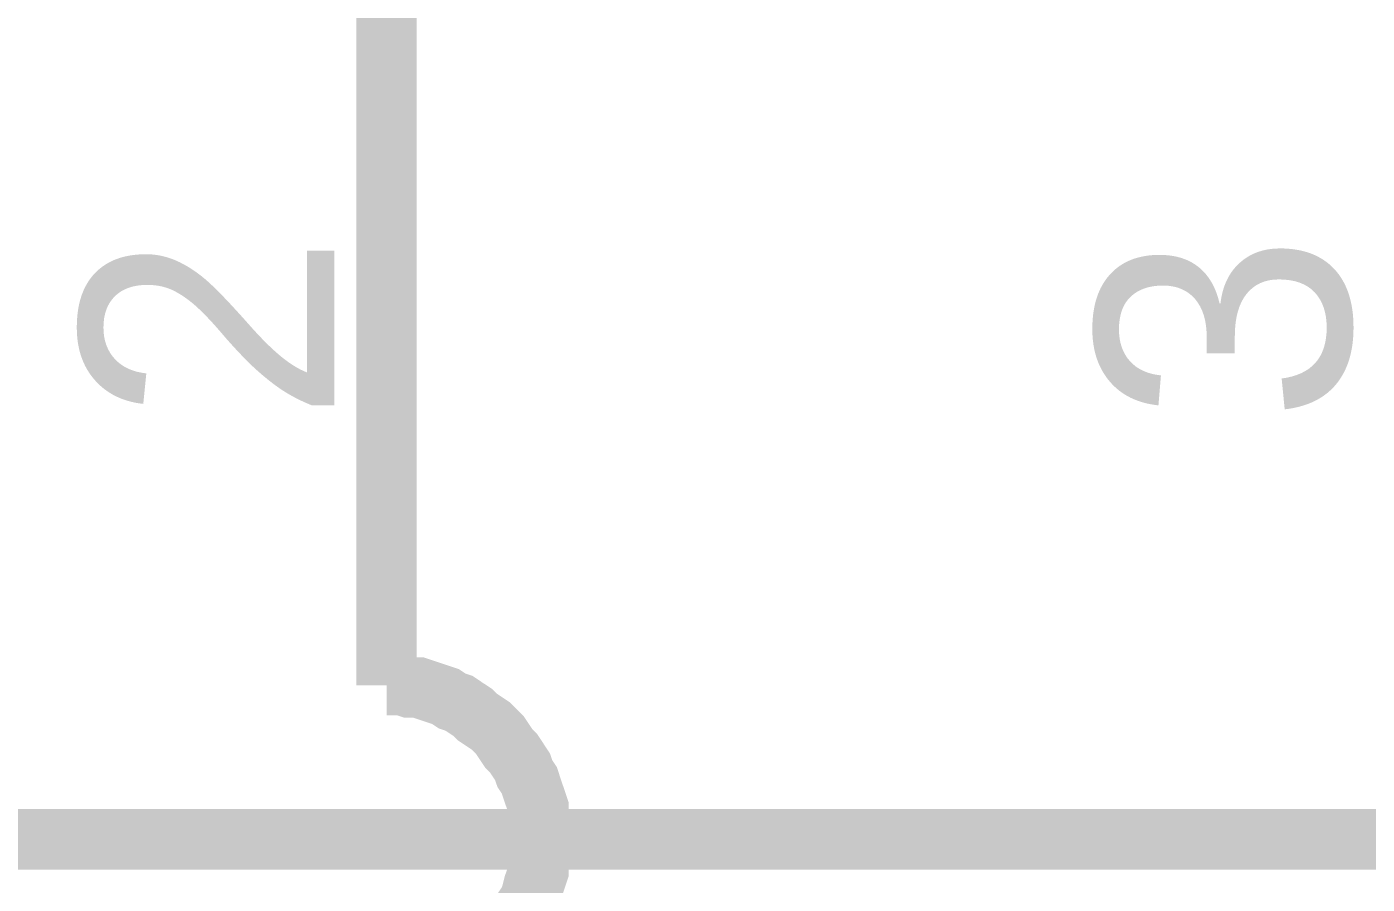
# Model space of a CAD drawing. Header units: inches. Extents: x 0 to 22.3, y 0 to 15.7.
# Drawn here: x 8.1301 to 8.3915, y 3.8915 to 4.0587 of the extents above; entities that cross this region are included whole.
import ezdxf

# ---------------------------------------------------------------- set-up
doc = ezdxf.new("R2010")
doc.units = ezdxf.units.IN
doc.header["$MEASUREMENT"] = 0
doc.layers.add('Sheet', color=255, linetype='Continuous')

msp = doc.modelspace()

# ---------------------------------------------------------------- linework, layer by layer
at = {"layer": 'Sheet'}
for points in [[(8.20027, 4.10003, 0.0118, 0.0118, 0), (8.20027, 4.00014, 0.0118, 0.0118, 0)], [(9.00036, 4.00014, 0.0118, 0.0118, 0), (9.00036, 3.90025, 0.0118, 0.0118, 0), (8.00003, 3.90025, 0.0118, 0.0118, 0)], [(8.20027, 4.00014, 0.0118, 0.0118, 0), (8.20027, 3.9303, 0.0118, 0.0118, 0)], [(8.23033, 3.90025, 0.0118, 0.0118, 0), (8.23033, 3.90157, 0.0118, 0.0118, 0), (8.23033, 3.90334, 0.0118, 0.0118, 0), (8.22989, 3.90467, 0.0118, 0.0118, 0), (8.22989, 3.90644, 0.0118, 0.0118, 0), (8.22945, 3.90776, 0.0118, 0.0118, 0), (8.229, 3.90909, 0.0118, 0.0118, 0), (8.22856, 3.91041, 0.0118, 0.0118, 0), (8.22812, 3.91174, 0.0118, 0.0118, 0), (8.22724, 3.91307, 0.0118, 0.0118, 0), (8.22679, 3.91439, 0.0118, 0.0118, 0), (8.22591, 3.91572, 0.0118, 0.0118, 0), (8.22503, 3.91704, 0.0118, 0.0118, 0), (8.22414, 3.91793, 0.0118, 0.0118, 0), (8.22326, 3.91925, 0.0118, 0.0118, 0), (8.22237, 3.92058, 0.0118, 0.0118, 0), (8.22149, 3.92146, 0.0118, 0.0118, 0), (8.22061, 3.92235, 0.0118, 0.0118, 0), (8.21928, 3.92323, 0.0118, 0.0118, 0), (8.21795, 3.92412, 0.0118, 0.0118, 0), (8.21707, 3.925, 0.0118, 0.0118, 0), (8.21574, 3.92588, 0.0118, 0.0118, 0), (8.21442, 3.92677, 0.0118, 0.0118, 0), (8.21309, 3.92721, 0.0118, 0.0118, 0), (8.21176, 3.92809, 0.0118, 0.0118, 0), (8.21044, 3.92854, 0.0118, 0.0118, 0), (8.20911, 3.92898, 0.0118, 0.0118, 0), (8.20779, 3.92942, 0.0118, 0.0118, 0), (8.20646, 3.92986, 0.0118, 0.0118, 0), (8.20469, 3.92986, 0.0118, 0.0118, 0), (8.20337, 3.9303, 0.0118, 0.0118, 0), (8.2016, 3.9303, 0.0118, 0.0118, 0), (8.20027, 3.9303, 0.0118, 0.0118, 0)], [(8.20027, 3.9303, 0.0118, 0.0118, 0), (8.20027, 3.9303, 0.0118, 0.0118, 0), (8.20027, 3.9303, 0.0118, 0.0118, 0), (8.20027, 3.9303, 0.0118, 0.0118, 0), (8.20027, 3.9303, 0.0118, 0.0118, 0), (8.20027, 3.9303, 0.0118, 0.0118, 0), (8.20027, 3.9303, 0.0118, 0.0118, 0), (8.20027, 3.9303, 0.0118, 0.0118, 0), (8.20027, 3.9303, 0.0118, 0.0118, 0), (8.20027, 3.9303, 0.0118, 0.0118, 0), (8.20027, 3.9303, 0.0118, 0.0118, 0), (8.20027, 3.9303, 0.0118, 0.0118, 0), (8.20027, 3.9303, 0.0118, 0.0118, 0), (8.20027, 3.9303, 0.0118, 0.0118, 0), (8.20027, 3.9303, 0.0118, 0.0118, 0), (8.20027, 3.9303, 0.0118, 0.0118, 0), (8.20027, 3.9303, 0.0118, 0.0118, 0), (8.20027, 3.9303, 0.0118, 0.0118, 0), (8.20027, 3.9303, 0.0118, 0.0118, 0), (8.20027, 3.9303, 0.0118, 0.0118, 0), (8.20027, 3.9303, 0.0118, 0.0118, 0), (8.20027, 3.9303, 0.0118, 0.0118, 0), (8.20027, 3.9303, 0.0118, 0.0118, 0), (8.20027, 3.9303, 0.0118, 0.0118, 0), (8.20027, 3.9303, 0.0118, 0.0118, 0), (8.20027, 3.9303, 0.0118, 0.0118, 0), (8.20027, 3.9303, 0.0118, 0.0118, 0), (8.20027, 3.9303, 0.0118, 0.0118, 0), (8.20027, 3.9303, 0.0118, 0.0118, 0), (8.20027, 3.9303, 0.0118, 0.0118, 0), (8.20027, 3.9303, 0.0118, 0.0118, 0), (8.20027, 3.9303, 0.0118, 0.0118, 0), (8.20027, 3.9303, 0.0118, 0.0118, 0)], [(8.22591, 3.88478, 0.0118, 0.0118, 0), (8.22679, 3.88566, 0.0118, 0.0118, 0), (8.22724, 3.88699, 0.0118, 0.0118, 0), (8.22812, 3.88831, 0.0118, 0.0118, 0), (8.22856, 3.88964, 0.0118, 0.0118, 0), (8.229, 3.89141, 0.0118, 0.0118, 0), (8.22945, 3.89273, 0.0118, 0.0118, 0), (8.22989, 3.89406, 0.0118, 0.0118, 0), (8.22989, 3.89583, 0.0118, 0.0118, 0), (8.23033, 3.89715, 0.0118, 0.0118, 0), (8.23033, 3.89848, 0.0118, 0.0118, 0), (8.23033, 3.90025, 0.0118, 0.0118, 0)]]:
    msp.add_lwpolyline(points, format="xyseb", dxfattribs=at)

# ---------------------------------------------------------------- texts
for s, p in [('2', (8.1901, 3.98158)), ('3', (8.38814, 3.98158))]:
    msp.add_text(s, height=0.0495, rotation=90, dxfattribs=at).set_placement(p)

doc.saveas('drawing.dxf')
